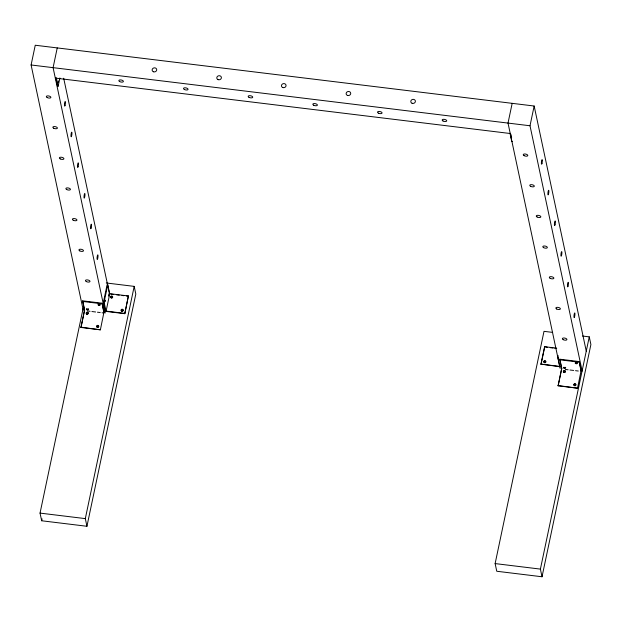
<?xml version="1.0" encoding="UTF-8"?>
<svg xmlns="http://www.w3.org/2000/svg" width="622" height="622" viewBox="0 0 622 622"><rect width="100%" height="100%" fill="white"/><g stroke="black" fill="none" stroke-linecap="round" stroke-linejoin="round"><path stroke-width="0.93" d="M104.177 301.04L104.193 301.623M83.247 310.316L31.1 64.976L35.252 45.235L534.158 106.02L586.305 351.36M57.24 47.917L53.088 67.658L105.235 312.998M55.747 77.843L57.504 86.124L58.149 86.201L59.883 77.952M84.522 310.627L82.687 300.846L102.086 303.209L104.037 312.407M106.253 282.971L134.189 286.377L135.814 294.043L86.94 526.282L41.674 520.769L40.041 513.103L83.13 308.349M103.975 312.104L100.375 329.823L80.977 327.46L84.576 309.74M80.977 327.46L84.639 310.044L82.687 300.846M41.674 520.769L42.071 518.872M102.07 312.765L103.921 312.99L102.086 303.209M108.998 293.6L128.396 295.963L124.797 313.69L105.398 311.327L103.439 302.121L107.108 284.705L107.754 284.783L109.705 293.981L106.043 311.404L104.084 302.199L107.754 284.783M124.797 313.69L128.396 295.963M86.94 526.282L85.315 518.616L134.189 286.377M512.17 103.345L508.018 123.078L560.165 368.426M582.153 371.101L530.006 125.761L534.158 106.02M582.526 336.035L589.267 336.86L590.9 344.526L542.026 576.765L496.76 571.253L495.128 563.586L544.001 331.339L552.67 332.397M560.422 366.786L540.953 364.119L544.623 346.695L556.628 348.164M541.023 364.422L544.491 347.923M559.777 366.708L557.817 357.51L558.206 355.675M561.666 368.994L559.831 359.213L579.23 361.576L581.189 370.774M581.119 370.471L577.519 388.198L558.121 385.834L561.72 368.107M558.121 385.834L561.79 368.411L559.831 359.213M581.065 371.357L579.23 361.576M542.026 576.765L540.394 569.099L589.267 336.86M31.1 64.976L530.006 125.761M55.304 78.084L510.234 133.512M512.419 141.606L511.774 141.528L510.017 133.248M110.91 294.128L113.678 294.47M116.454 294.805L119.222 295.147M121.998 295.481L123.84 295.707M126.616 296.041L128.459 296.266M547.461 347.34L544.623 346.695M550.229 347.682L553.005 348.017M554.847 348.242L556.698 348.468M103.439 302.121L104.084 302.199M557.817 357.51L558.463 357.588M82.563 301.429L101.961 303.793M559.707 359.796L579.105 362.159M105.328 311.016L124.734 313.379M540.953 364.119L560.352 366.482M87.29 310.961L90.058 311.303M91.908 311.529L95.601 311.98M97.452 312.205L100.22 312.539M565.359 369.445L568.135 369.779M569.977 370.004L573.671 370.455M575.521 370.681L578.297 371.023M80.907 327.156L100.375 329.823M558.058 385.523L577.519 388.198M495.128 563.586L540.394 569.099M40.041 513.103L85.315 518.616M510.856 134.243L511.642 137.928M63.685 78.224L109.386 293.257M56.392 77.921L58.149 86.201M563.594 372.244A0.995 0.871 -12 0 1 563.781 371.062A0.995 0.871 -12 0 1 565.118 371.062A0.995 0.871 -12 0 1 565.157 372.251M575.645 385.438A0.995 0.871 -12 0 1 573.997 385.298A0.995 0.871 -12 0 1 574.915 384.023A0.995 0.871 -12 0 1 575.785 385.236M577.286 362.953A0.995 0.435 11.9 0 1 575.925 363.054A0.995 0.435 11.9 0 1 575.568 362.307M576.477 362.299A0.995 0.435 11.9 0 1 576.944 362.47M565.608 367.268A0.995 0.435 11.9 0 1 565.04 367.75A0.995 0.435 11.9 0 1 563.781 367.275M545.836 362.035A0.995 0.871 -12 0 1 544.359 362.688A0.995 0.871 -12 0 1 544.242 361.265A0.995 0.871 -12 0 1 545.797 361.584A0.995 0.871 -12 0 1 544.374 362.416A0.995 0.871 -12 0 1 544.242 360.908A0.995 0.871 -12 0 1 545.782 361.499M100.15 304.469A0.995 0.435 11.9 0 1 99.193 304.796A0.995 0.435 11.9 0 1 98.206 304.15A0.995 0.435 11.9 0 1 99.333 303.933M88.34 308.776A0.995 0.435 11.9 0 1 87.896 309.383A0.995 0.435 11.9 0 1 86.575 308.784M110.755 297.534A0.995 0.871 -12 0 1 111.742 296.321A0.995 0.871 -12 0 1 112.574 297.541M112.24 297.899A0.995 0.871 -12 0 1 111.043 297.899M122.923 310.93A0.995 0.871 -12 0 1 121.274 310.79A0.995 0.871 -12 0 1 122.184 309.515A0.995 0.871 -12 0 1 123.063 310.728M58.235 82.057C58.569 84.172 58.756 78.582 58.235 82.057M104.823 301.126C105.149 303.233 105.343 297.72 104.823 301.126M108.57 295.644C108.897 297.751 109.107 292.216 108.57 295.644M563.913 372.213A0.995 0.871 -12 0 0 565.328 371.295A0.995 0.871 -12 0 0 563.789 370.704A0.995 0.871 -12 0 0 563.913 372.213M574.409 385.399A0.995 0.871 -12 0 0 575.817 384.482A0.995 0.871 -12 0 0 574.277 383.891A0.995 0.871 -12 0 0 574.409 385.399M563.952 368.1A0.995 0.435 11.9 0 0 565.538 368.084A0.995 0.435 11.9 0 0 564.224 367.377A0.995 0.435 11.9 0 0 563.952 368.1M575.583 363.536A0.995 0.435 11.9 0 0 577.162 363.528A0.995 0.435 11.9 0 0 575.855 362.82A0.995 0.435 11.9 0 0 575.583 363.536M86.831 314.149A0.995 0.871 -12 0 0 88.246 313.231A0.995 0.871 -12 0 0 86.707 312.641A0.995 0.871 -12 0 0 86.831 314.149M97.327 327.343A0.995 0.871 -12 0 0 98.735 326.418A0.995 0.871 -12 0 0 97.195 325.827A0.995 0.871 -12 0 0 97.327 327.343M86.769 313.846A0.995 0.871 -12 0 0 88.184 312.92A0.995 0.871 -12 0 0 86.645 312.337A0.995 0.871 -12 0 0 86.769 313.846M97.257 327.032A0.995 0.871 -12 0 0 98.673 326.115A0.995 0.871 -12 0 0 97.133 325.524A0.995 0.871 -12 0 0 97.257 327.032M86.808 309.725A0.995 0.435 11.9 0 0 88.386 309.717A0.995 0.435 11.9 0 0 87.08 309.01A0.995 0.435 11.9 0 0 86.808 309.725M98.439 305.169A0.995 0.435 11.9 0 0 100.018 305.161A0.995 0.435 11.9 0 0 98.711 304.453A0.995 0.435 11.9 0 0 98.439 305.169M111.19 297.705A0.995 0.871 -12 0 0 112.605 296.787A0.995 0.871 -12 0 0 111.066 296.196A0.995 0.871 -12 0 0 111.19 297.705M121.679 310.891A0.995 0.871 -12 0 0 123.094 309.974A0.995 0.871 -12 0 0 121.554 309.383A0.995 0.871 -12 0 0 121.679 310.891M119.688 81.583A2.317 1.019 11.9 0 0 123.374 81.568A2.317 1.019 11.9 0 0 120.318 79.911A2.317 1.019 11.9 0 0 119.688 81.583M184.353 89.467A2.317 1.019 11.9 0 0 188.038 89.444A2.317 1.019 11.9 0 0 184.983 87.795A2.317 1.019 11.9 0 0 184.353 89.467M249.018 97.343A2.317 1.019 11.9 0 0 252.703 97.327A2.317 1.019 11.9 0 0 249.655 95.671A2.317 1.019 11.9 0 0 249.018 97.343M313.69 105.227A2.317 1.019 11.9 0 0 317.368 105.204A2.317 1.019 11.9 0 0 314.32 103.547A2.317 1.019 11.9 0 0 313.69 105.227M378.355 113.103A2.317 1.019 11.9 0 0 382.04 113.08A2.317 1.019 11.9 0 0 378.985 111.431A2.317 1.019 11.9 0 0 378.355 113.103M443.019 120.979A2.317 1.019 11.9 0 0 446.705 120.963A2.317 1.019 11.9 0 0 443.657 119.307A2.317 1.019 11.9 0 0 443.019 120.979M153.432 71.771A2.317 2.037 -12 0 0 156.721 69.617A2.317 2.037 -12 0 0 153.129 68.249A2.317 2.037 -12 0 0 153.432 71.771M218.097 79.647A2.317 2.037 -12 0 0 221.393 77.501A2.317 2.037 -12 0 0 217.793 76.125A2.317 2.037 -12 0 0 218.097 79.647M282.761 87.531A2.317 2.037 -12 0 0 286.058 85.377A2.317 2.037 -12 0 0 282.466 84.001A2.317 2.037 -12 0 0 282.761 87.531M347.426 95.407A2.317 2.037 -12 0 0 350.722 93.253A2.317 2.037 -12 0 0 347.13 91.885A2.317 2.037 -12 0 0 347.426 95.407M412.098 103.283A2.317 2.037 -12 0 0 415.395 101.137A2.317 2.037 -12 0 0 411.795 99.761A2.317 2.037 -12 0 0 412.098 103.283M563.205 339.659A2.317 1.019 11.9 0 0 566.891 339.643A2.317 1.019 11.9 0 0 563.835 337.987A2.317 1.019 11.9 0 0 563.205 339.659M556.682 308.994A2.317 1.019 11.9 0 0 560.368 308.971A2.317 1.019 11.9 0 0 557.32 307.322A2.317 1.019 11.9 0 0 556.682 308.994M550.167 278.322A2.317 1.019 11.9 0 0 553.852 278.306A2.317 1.019 11.9 0 0 550.797 276.65A2.317 1.019 11.9 0 0 550.167 278.322M543.644 247.657A2.317 1.019 11.9 0 0 547.329 247.634A2.317 1.019 11.9 0 0 544.281 245.985A2.317 1.019 11.9 0 0 543.644 247.657M537.128 216.992A2.317 1.019 11.9 0 0 540.813 216.969A2.317 1.019 11.9 0 0 537.758 215.313A2.317 1.019 11.9 0 0 537.128 216.992M530.613 186.32A2.317 1.019 11.9 0 0 534.29 186.305A2.317 1.019 11.9 0 0 531.242 184.648A2.317 1.019 11.9 0 0 530.613 186.32M524.089 155.655A2.317 1.019 11.9 0 0 527.775 155.632A2.317 1.019 11.9 0 0 524.727 153.984A2.317 1.019 11.9 0 0 524.089 155.655M574.565 316.792A2.317 0.397 -83.1 0 0 574.806 312.99A2.317 0.397 -83.1 0 0 573.989 315.906A2.317 0.397 -83.1 0 0 574.565 316.792M568.042 286.128A2.317 0.397 -83.1 0 0 568.29 282.326A2.317 0.397 -83.1 0 0 567.474 285.241A2.317 0.397 -83.1 0 0 568.042 286.128M561.526 255.455A2.317 0.397 -83.1 0 0 561.767 251.653A2.317 0.397 -83.1 0 0 560.951 254.577A2.317 0.397 -83.1 0 0 561.526 255.455M555.011 224.791A2.317 0.397 -83.1 0 0 555.252 220.989A2.317 0.397 -83.1 0 0 554.435 223.904A2.317 0.397 -83.1 0 0 555.011 224.791M548.487 194.126A2.317 0.397 -83.1 0 0 548.736 190.316A2.317 0.397 -83.1 0 0 547.912 193.24A2.317 0.397 -83.1 0 0 548.487 194.126M541.972 163.454A2.317 0.397 -83.1 0 0 542.213 159.652A2.317 0.397 -83.1 0 0 541.397 162.567A2.317 0.397 -83.1 0 0 541.972 163.454M86.287 281.556A2.317 1.019 11.9 0 0 89.972 281.533A2.317 1.019 11.9 0 0 86.917 279.884A2.317 1.019 11.9 0 0 86.287 281.556M79.764 250.884A2.317 1.019 11.9 0 0 83.449 250.868A2.317 1.019 11.9 0 0 80.401 249.212A2.317 1.019 11.9 0 0 79.764 250.884M73.248 220.219A2.317 1.019 11.9 0 0 76.934 220.196A2.317 1.019 11.9 0 0 73.878 218.547A2.317 1.019 11.9 0 0 73.248 220.219M66.725 189.547A2.317 1.019 11.9 0 0 70.41 189.531A2.317 1.019 11.9 0 0 67.363 187.875A2.317 1.019 11.9 0 0 66.725 189.547M60.21 158.882A2.317 1.019 11.9 0 0 63.895 158.867A2.317 1.019 11.9 0 0 60.839 157.21A2.317 1.019 11.9 0 0 60.21 158.882M53.694 128.218A2.317 1.019 11.9 0 0 57.379 128.194A2.317 1.019 11.9 0 0 54.324 126.546A2.317 1.019 11.9 0 0 53.694 128.218M47.171 97.545A2.317 1.019 11.9 0 0 50.856 97.53A2.317 1.019 11.9 0 0 47.808 95.874A2.317 1.019 11.9 0 0 47.171 97.545M97.646 258.69A2.317 0.397 -83.1 0 0 97.887 254.888A2.317 0.397 -83.1 0 0 97.071 257.803A2.317 0.397 -83.1 0 0 97.646 258.69M91.123 228.017A2.317 0.397 -83.1 0 0 91.372 224.215A2.317 0.397 -83.1 0 0 90.555 227.139A2.317 0.397 -83.1 0 0 91.123 228.017M84.608 197.353A2.317 0.397 -83.1 0 0 84.849 193.551A2.317 0.397 -83.1 0 0 84.032 196.466A2.317 0.397 -83.1 0 0 84.608 197.353M78.092 166.688A2.317 0.397 -83.1 0 0 78.333 162.878A2.317 0.397 -83.1 0 0 77.517 165.802A2.317 0.397 -83.1 0 0 78.092 166.688M71.569 136.016A2.317 0.397 -83.1 0 0 71.818 132.214A2.317 0.397 -83.1 0 0 70.994 135.13A2.317 0.397 -83.1 0 0 71.569 136.016M65.053 105.351A2.317 0.397 -83.1 0 0 65.294 101.541A2.317 0.397 -83.1 0 0 64.478 104.465A2.317 0.397 -83.1 0 0 65.053 105.351"/></g></svg>
